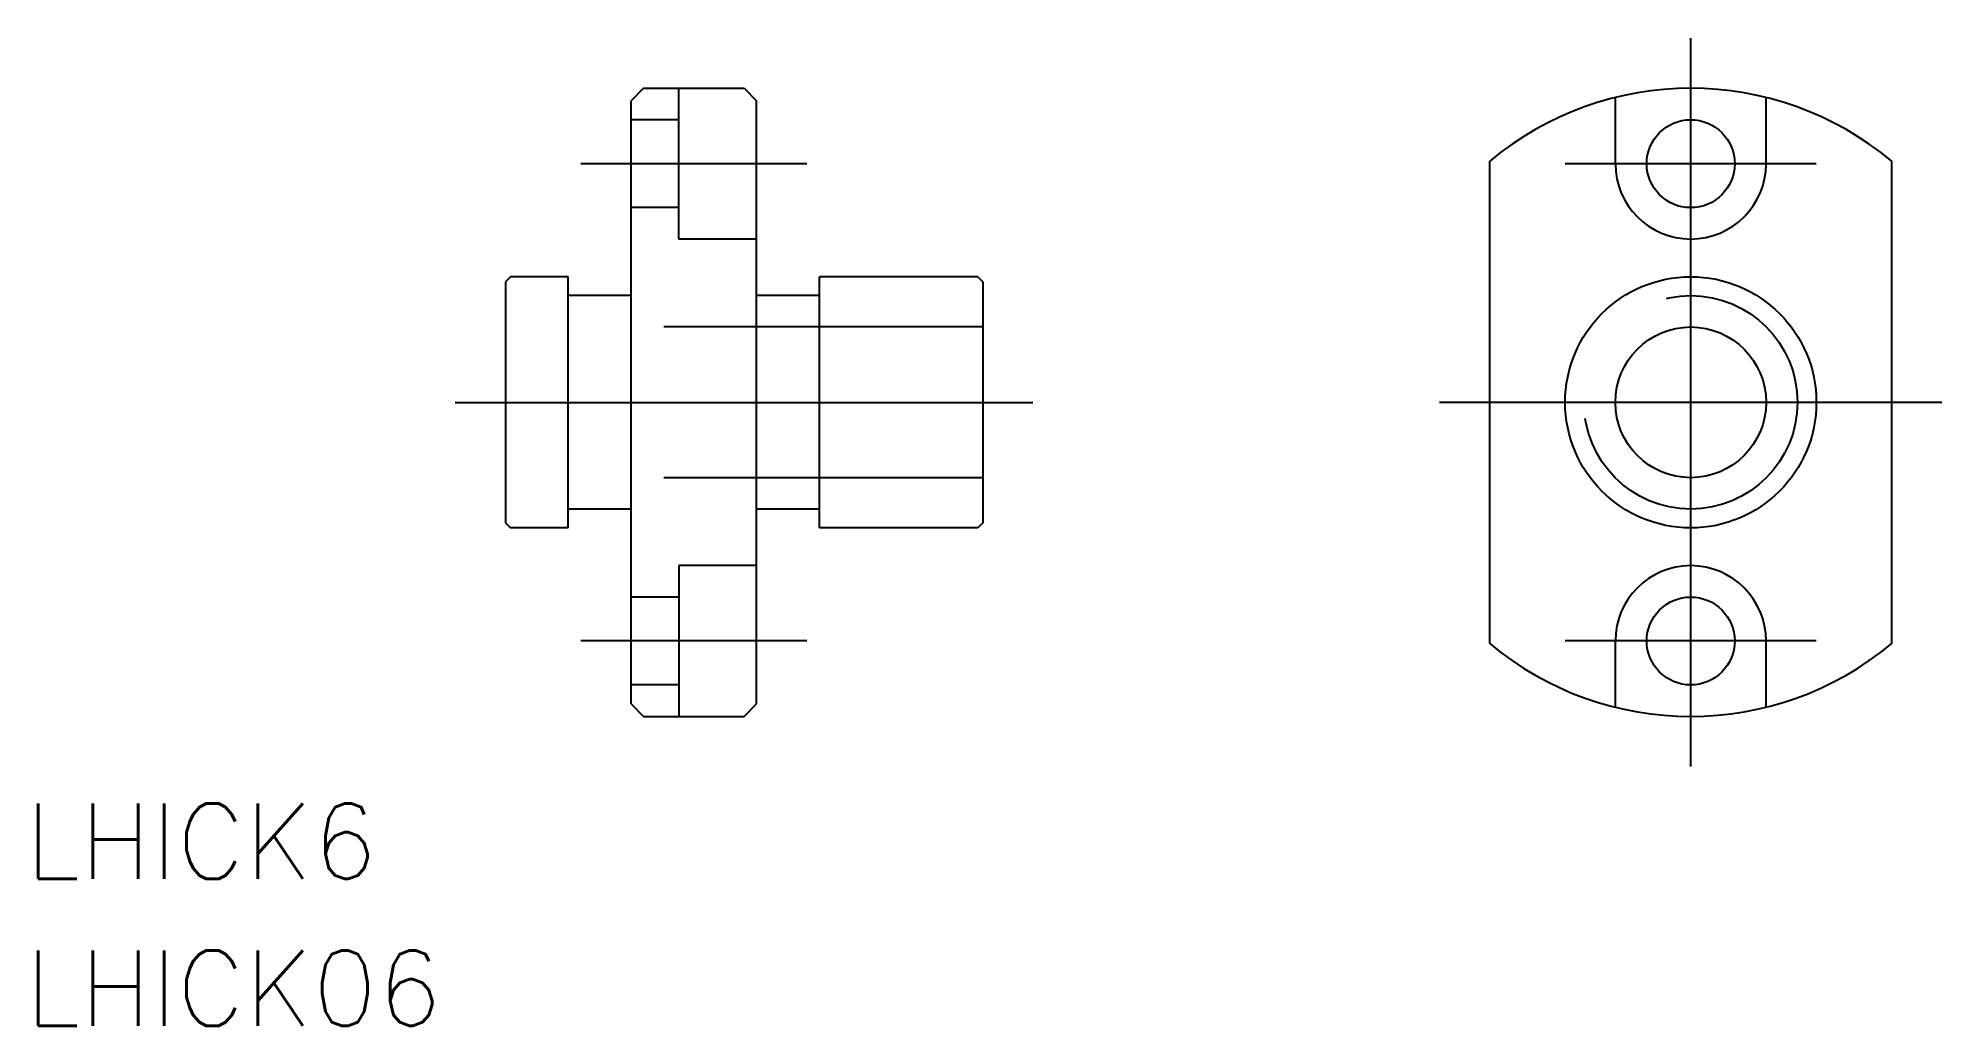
# Model space of a CAD drawing. Extents: x -18.6 to 57.2, y -24.8 to 14.5.
import ezdxf

# ---------------------------------------------------------------- set-up
doc = ezdxf.new("R2010")
doc.units = 0
doc.linetypes.add('CENTER', pattern=[50.8, 31.75, -6.35, 6.35, -6.35])
doc.linetypes.add('DASHED', pattern=[19.05, 12.7, -6.35])
doc.layers.get('0').update_dxf_attribs({"linetype": 'CONTINUOUS'})
doc.layers.add('CENTER', color=1, linetype='CENTER')
doc.styles.get("Standard").update_dxf_attribs({"font": 'txt.shx', "height": 3, "bigfont": 'bigfont.shx'})

msp = doc.modelspace()

# ---------------------------------------------------------------- linework, layer by layer
at = {"color": 7, "linetype": 'CONTINUOUS'}
for p, q in [((5.5, 12.5), (5, 12)), ((5.5, 12.5), (9.5, 12.5)), ((9.5, 12.5), (10, 12)), ((5, -12), (5, 12)), ((10, -12), (10, 12)), ((39.184, -9.605), (39.184, 9.605)), ((55.184, -9.605), (55.184, 9.605)), ((0.2, 5), (0, 4.8)), ((0, 4.8), (0, -4.8)), ((2.5, 5), (0.2, 5)), ((2.5, -5), (2.5, 5)), ((18.8, 5), (12.5, 5)), ((12.5, -5), (12.5, 5)), ((18.8, 5), (19, 4.8)), ((19, 4.8), (19, -4.8)), ((5, 4.25), (2.5, 4.25)), ((12.5, 4.25), (10, 4.25)), ((5, -4.25), (2.5, -4.25)), ((12.5, -4.25), (10, -4.25)), ((0, -4.8), (0.2, -5)), ((2.5, -5), (0.2, -5)), ((18.8, -5), (12.5, -5)), ((19, -4.8), (18.8, -5)), ((5, -12), (5.5, -12.5)), ((9.5, -12.5), (10, -12)), ((5.5, -12.5), (9.5, -12.5))]:
    msp.add_line(p, q, dxfattribs=at)
at = {"color": 3, "linetype": 'DASHED'}
for p, q in [((6.9, 6.5), (6.9, 12.5)), ((44.184, 9.5), (44.184, 12.135)), ((50.184, 9.5), (50.184, 12.135)), ((6.9, 11.25), (5, 11.25)), ((6.9, 7.75), (5, 7.75)), ((10, 6.5), (6.9, 6.5)), ((19, 3), (0, 3)), ((19, -3), (0, -3)), ((6.9, -6.5), (6.9, -12.5)), ((10, -6.5), (6.9, -6.5)), ((6.9, -7.75), (5, -7.75)), ((44.184, -12.135), (44.184, -9.5)), ((50.184, -12.135), (50.184, -9.5)), ((6.9, -11.25), (5, -11.25))]:
    msp.add_line(p, q, dxfattribs=at)
at = {"color": 7, "linetype": 'CONTINUOUS'}
for centre, radius in [((47.184, 9.5), 1.75), ((47.184, 0), 5), ((47.184, 0), 3), ((47.184, -9.5), 1.75)]:
    msp.add_circle(centre, radius, dxfattribs=at)
at = {"color": 3, "linetype": 'DASHED'}
msp.add_circle((47.184, 0), 4.25, dxfattribs=at)
at = {"color": 7, "linetype": 'CONTINUOUS'}
for start, end in [(50.20818, 129.79182), (230.20818, 309.79182)]:
    msp.add_arc((47.184, 0), 12.5, start, end, dxfattribs=at)
at = {"color": 3, "linetype": 'DASHED'}
for centre, start, end in [((47.184, 9.5), 180, 0), ((47.184, -9.5), 0, 180)]:
    msp.add_arc(centre, 3, start, end, dxfattribs=at)
at = {"layer": 'CENTER', "color": 1, "linetype": 'CENTER'}
for p, q in [((47.184, -14.5), (47.184, 14.5)), ((12, 9.5), (3, 9.5)), ((52.184, 9.5), (42.184, 9.5)), ((-2, 0), (21, 0)), ((57.184, 0), (37.184, 0)), ((12, -9.5), (3, -9.5)), ((52.184, -9.5), (42.184, -9.5))]:
    msp.add_line(p, q, dxfattribs=at)

# ---------------------------------------------------------------- texts
at = {"color": 7, "linetype": 'CONTINUOUS'}
for s, p in [('LHICK6', (-19.12, -18.973)), ('LHICK06', (-19.12, -24.823))]:
    msp.add_text(s, height=3, dxfattribs=at).set_placement(p)

doc.saveas('drawing.dxf')
